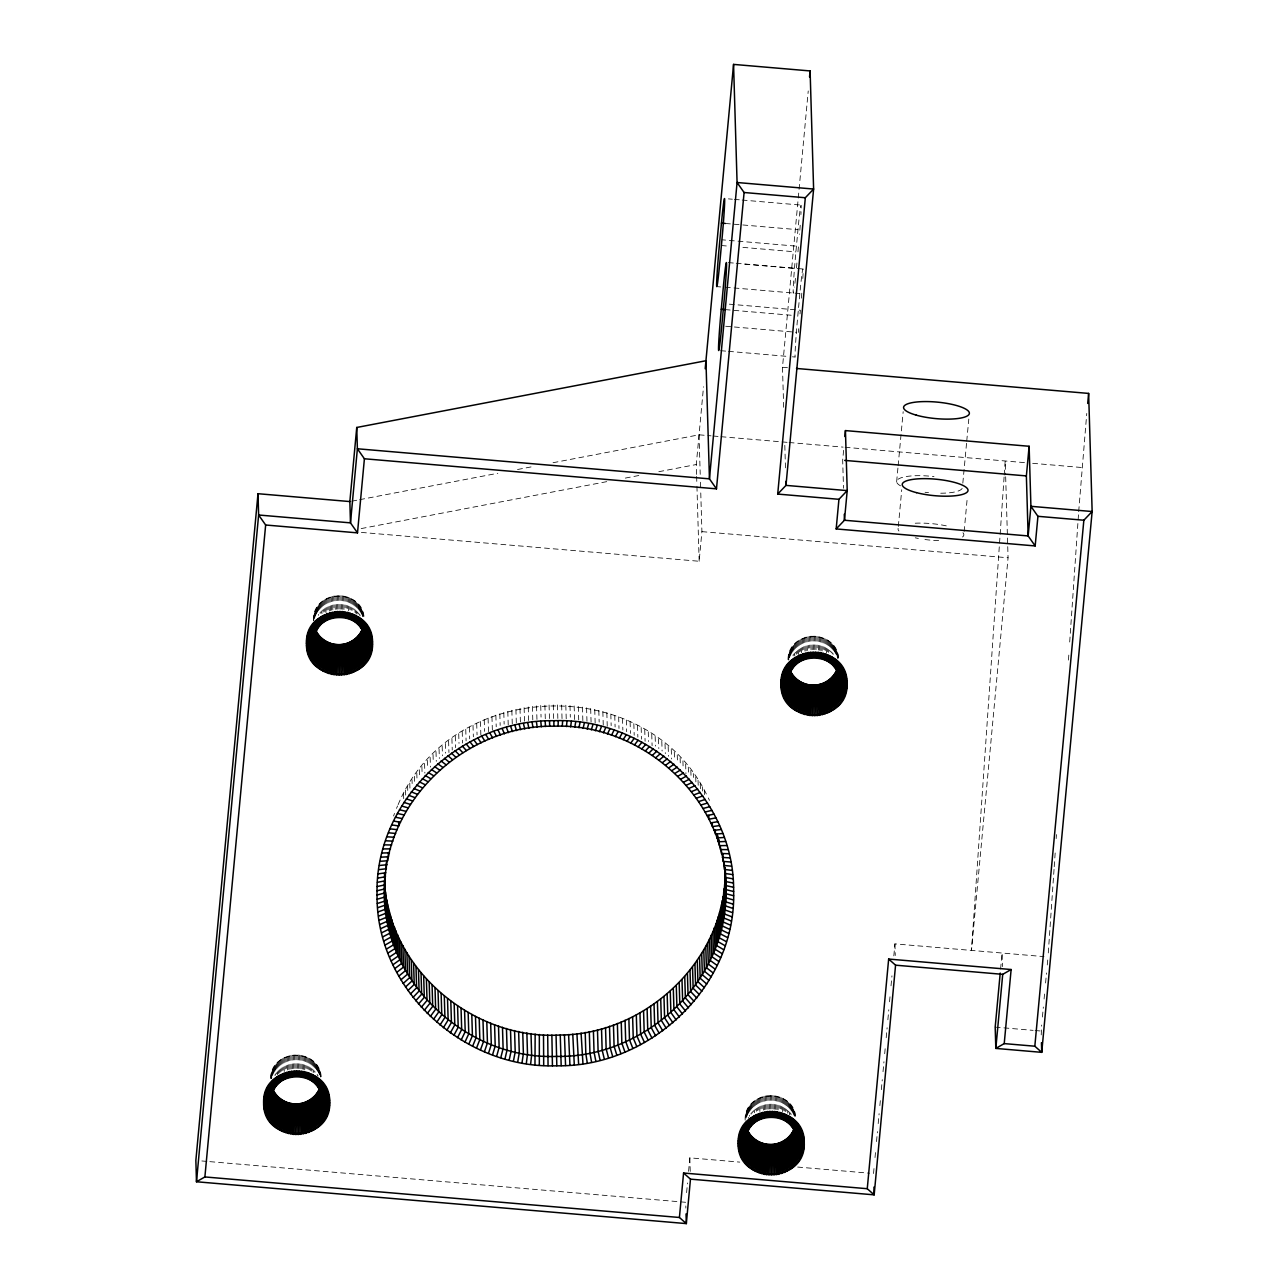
<?xml version="1.0" encoding="UTF-8"?>
<svg xmlns="http://www.w3.org/2000/svg" width="1288" height="1288" viewBox="0 0 1288 1288"><rect width="100%" height="100%" fill="white"/><g stroke="black" fill="none" stroke-linecap="round" stroke-linejoin="round"><path stroke-width="0.75" stroke-dasharray="5 3.75" d="M313.435 620.333C312.05 589.324 363.409 587.618 364.118 618.643M745.156 1120.19C743.772 1089.906 793.601 1087.104 795.743 1117.292M270.657 1078.442C270.722 1048.883 319.134 1047.273 321.211 1076.752M787.998 659.665C788.063 630.106 836.476 628.496 838.552 657.975M1004.093 477.011L971.474 950.415L1008.069 557.784L1007.715 545.935M1004.221 475.014L1005.187 460.959L1005.606 474.805M1048.287 952.943L1054.083 868.692M1054.228 866.695L1055.194 852.656M1056.16 838.601L1056.434 834.592M1068.46 660.084L1069.024 652.05M1069.7 642.02L1078.555 513.638M1078.684 511.642L1086.766 413.448M696.583 474.403L696.277 464.533L703.522 386.754M361.381 532.411L699.159 561.262L701.912 531.638L700.688 490.132M686.601 1192.64L687.502 1182.98M688.581 1171.372L689.837 1157.848L739.763 1162.114M783.668 407.314L782.492 367.273L808.236 90.965M793.698 291.974A33.053 0.982 -85.1 0 1 795.904 251.901L797.98 229.683A33.053 0.982 -85.1 0 1 800.911 214.581M796.918 262.993L796.403 268.548L741.453 263.863M797.948 251.885L798.463 246.33L721.924 239.793M802.81 278.482A33.053 0.982 -85.1 0 0 799.864 293.584L797.803 315.802A33.053 0.982 -85.1 0 0 795.243 357.05L789.351 356.551M798.286 332.449L798.641 328.746M800.025 313.934L800.363 310.231L727.752 304.032M843.592 450.349L842.674 460.219L843.511 488.233M896.641 481.744L897.945 467.721M898.139 465.725L903.178 411.661M898.332 526.438L901.745 489.714M873.538 1173.545L874.278 1165.56M875.019 1157.558L875.76 1149.572M876.516 1141.587L877.434 1131.605M878.191 1123.619L879.108 1113.637M879.865 1105.635L880.606 1097.65M881.346 1089.664L882.28 1079.682M883.021 1071.697L883.954 1061.715M884.695 1053.713L885.436 1045.727M886.192 1037.742L887.11 1027.76M887.867 1019.774L888.8 1009.792M889.541 1001.79L890.282 993.805M891.022 985.819L891.956 975.837M893.824 955.873L894.935 943.879L1044.021 956.614M962.828 483.129L966.564 443.088M966.741 441.092L968.801 419.067M964.132 531.525L967.369 496.749M1000.599 969.059L1002.08 953.04L1002.483 966.596M1041.219 1034.908L1041.67 1025.039M1042.411 1017.021L1043.344 1007.023M1044.085 999.005L1044.842 991.003M1045.582 982.986L1046.516 972.971M1047.257 964.97L1048.013 956.968M393.565 815.98L394.514 813.436M396.511 808.381L397.589 805.886M398.137 804.646C450.623 677.021 648.733 671.885 707.659 796.709M351.817 501.177L357.742 500.05M359.706 499.664L497.812 473.276M517.534 469.508L531.348 466.868M553.051 462.714L699.046 434.813L711.057 435.843M361.187 528.579L607.582 481.487M625.324 478.089L641.086 475.079M658.828 471.698L696.277 464.533M728.412 198.883L732.341 199.205M734.305 199.382L740.181 199.882M742.146 200.043L801.023 205.082M725.369 223.468L797.98 229.683M721.328 245.525L729.185 246.201M742.918 247.377L795.904 251.901M728.348 262.607L734.241 263.106M736.205 263.283L802.923 268.983M716.804 286.612L720.733 286.95M725.289 287.208L799.864 293.584M725.192 309.603L791.911 315.302M725.675 326.25L796.338 332.288M720.668 350.69L726.561 351.189M728.525 351.35L787.387 356.39M782.492 367.273L790.494 367.949M713.053 436.004L719.058 436.519M721.055 436.696L787.081 442.331M789.093 442.509L843.109 447.129M845.121 447.29L1024.813 462.65M1032.67 463.31L1081.727 467.512M701.912 531.638L1008.069 557.784M995.189 1027.116L1033.121 1030.368M1035.117 1030.529L1041.107 1031.044M797.658 1167.057L869.545 1173.207M201.862 1160.971L207.851 1161.486M209.847 1161.647L685.699 1202.3L685.876 1208.112M708.271 797.916L709.463 800.363M1005.67 476.769L1007.651 543.955M894.935 943.879L895.273 955.503M837.876 654.417L837.989 658.297M837.538 653.258L837.715 659.07M837.136 652.114L837.313 657.927M836.685 651.004L836.798 654.868M836.17 649.909L836.331 655.721M835.59 648.83L835.767 654.642M834.978 647.8L835.204 655.544M834.302 646.785L834.527 654.529M833.578 645.803L833.803 653.547M832.805 644.869L833.095 654.546M831.984 643.952L832.273 653.644M831.114 643.098L831.404 652.774M830.213 642.277L830.486 651.953M829.263 641.488L829.536 651.181M828.265 640.764L828.619 652.388M827.25 640.088L827.588 651.696M826.188 639.444L826.59 653M825.093 638.864L825.447 650.488M823.982 638.333L824.336 649.957M822.839 637.85L823.193 649.474M821.68 637.431L822.082 650.987M820.488 637.061L820.891 650.617M819.297 636.755L819.699 650.311M818.073 636.514L818.476 650.054M816.85 636.304L817.188 647.928M815.61 636.175L816.012 649.732M814.37 636.095L814.773 649.651M813.114 636.079L813.517 649.635M811.875 636.127L812.277 649.683M810.635 636.224L811.038 649.78M809.395 636.385L809.75 648.009M808.172 636.61L808.526 648.218M806.964 636.884L807.367 650.44M805.773 637.206L806.175 650.762M804.598 637.608L805 651.148M803.438 638.043L803.776 649.667M802.295 638.542L802.649 650.166M801.184 639.106L801.587 652.646M800.122 639.701L800.46 651.326M799.075 640.361L799.413 651.97M798.061 641.054L798.463 654.61M797.079 641.81L797.433 653.435M796.145 642.615L796.483 654.224M795.243 643.453L795.533 653.129M794.406 644.322L794.744 655.946M793.601 645.256L793.875 654.932M792.845 646.206L793.118 655.882M792.136 647.204L792.361 654.948M791.476 648.218L791.701 655.962M784.811 445.342L785.519 469.363M790.864 649.281L791.09 657.025M790.317 650.36L790.494 656.172M789.818 651.47L790.059 659.215M789.383 652.597L789.56 658.393M788.997 653.741L789.109 657.605M788.675 654.9L788.852 660.712M788.417 656.075L788.53 659.955M794.728 1112.574L794.841 1116.455M794.326 1111.431L794.438 1115.311M793.875 1110.32L794.036 1116.133M793.36 1109.226L793.521 1115.038M792.78 1108.147L793.022 1115.891M792.168 1107.1L792.394 1114.861M791.492 1106.102L791.718 1113.846M790.768 1105.12L791.057 1114.796M789.995 1104.17L790.285 1113.862M789.174 1103.269L789.512 1114.893M788.304 1102.415L788.594 1112.091M787.403 1101.594L787.741 1113.202M786.453 1100.805L786.743 1110.498M785.455 1100.081L785.809 1111.689M784.44 1099.389L784.778 1111.013M783.378 1098.761L783.732 1110.385M782.299 1098.181L782.702 1111.737M781.172 1097.65L781.526 1109.258M780.029 1097.167L780.383 1108.791M778.87 1096.748L779.208 1108.372M777.678 1096.378L778.081 1109.934M776.487 1096.072L776.889 1109.628M775.263 1095.814L775.666 1109.37M774.04 1095.621L774.442 1109.177M772.8 1095.492L773.203 1109.049M771.56 1095.412L771.963 1108.968M770.321 1095.396L770.723 1108.952M769.065 1095.444L769.467 1109M767.825 1095.541L768.228 1109.097M766.601 1095.702L767.004 1109.258M765.362 1095.911L765.764 1109.467M764.154 1096.201L764.557 1109.741M762.963 1096.523L763.365 1110.079M761.788 1096.909L762.126 1108.533M760.628 1097.36L760.966 1108.984M759.485 1097.859L759.888 1111.415M758.391 1098.406L758.729 1110.031M757.312 1099.018L757.65 1110.642M756.265 1099.678L756.603 1111.286M755.251 1100.371L755.541 1110.063M754.269 1101.127L754.623 1112.752M753.335 1101.916L753.625 1111.608M752.45 1102.77L752.723 1112.446M751.596 1103.639L751.886 1113.331M750.791 1104.557L751.081 1114.249M750.035 1105.523L750.26 1113.267M749.326 1106.505L749.6 1116.197M748.666 1107.535L748.892 1115.279M748.054 1108.598L748.344 1118.274M747.507 1109.676L747.732 1117.42M747.008 1110.771L747.185 1116.583M746.573 1111.898L746.75 1117.71M746.187 1113.057L746.316 1116.921M745.865 1114.217L745.994 1118.097M699.046 434.813L700.221 474.338M700.447 482.227L700.624 488.168M696.631 476.383L696.872 484.272M696.937 486.252L699.159 561.262M704.456 790.703L704.568 794.583M702.411 787.177L702.524 791.057M700.269 783.7L700.431 789.512M698.048 780.27L698.209 786.083M695.729 776.906L695.906 782.702M693.33 773.573L693.443 777.453M690.851 770.321L691.076 778.065M688.291 767.117L688.468 772.929M685.651 763.977L685.924 773.669M682.93 760.902L683.155 768.662M680.128 757.908L680.354 765.652M689.837 1157.848L690.239 1171.404M677.246 754.961L677.472 762.705M674.3 752.095L674.526 759.84M671.273 749.294L671.563 758.97M668.182 746.557L668.472 756.249M665.027 743.901L665.316 753.593M661.807 741.325L662.096 751.017M658.506 738.829L658.796 748.505M655.157 736.414L655.447 746.09M651.744 734.063L652.098 745.688M648.266 731.809L648.556 741.486M644.741 729.636L645.095 741.26M641.166 727.543L641.505 739.167M637.528 725.547L637.866 737.155M633.841 723.631L634.195 735.239M630.106 721.795L630.46 733.419M626.338 720.056L626.676 731.664M622.506 718.398L622.861 730.022M618.659 716.853L618.997 728.461M614.746 715.371L615.101 726.996M610.818 714.003L611.156 725.627M606.841 712.731L607.244 726.287M602.848 711.539L603.251 725.096M598.807 710.445L599.162 722.069M594.75 709.463L595.153 723.019M590.677 708.561L591.079 722.117M586.571 707.772L586.974 721.312M582.45 707.064L582.852 720.62M578.312 706.468L578.715 720.008M574.158 705.953L574.561 719.509M569.988 705.55L570.326 717.175M565.818 705.244L566.221 718.801M561.632 705.035L562.035 718.591M557.446 704.922L557.849 718.479M553.26 704.922L553.663 718.479M549.074 705.003L549.477 718.559M544.888 705.196L545.291 718.752M540.719 705.486L541.057 717.11M536.549 705.872L536.951 719.429M532.395 706.371L532.797 719.928M528.241 706.951L528.644 720.507M524.119 707.643L524.522 721.183M519.998 708.416L520.4 721.972M515.908 709.302L516.311 722.858M511.851 710.268L512.254 723.824M507.81 711.346L508.213 724.903M503.801 712.522L504.139 724.13M499.825 713.777L500.163 725.402M495.864 715.13L496.218 726.754M491.952 716.579L492.354 730.135M488.088 718.124L488.49 731.681M484.24 719.767L484.594 731.375M480.456 721.489L480.859 735.046M476.705 723.309L477.059 734.917M473.002 725.208L473.356 736.817M469.347 727.189L469.701 738.813M465.757 729.266L466.095 740.89M462.215 731.423L462.553 743.047M458.721 733.677L459.011 743.353M455.292 735.995L455.63 747.62M451.911 738.41L452.249 750.019M448.594 740.89L448.949 752.514M445.358 743.45L445.632 753.142M442.17 746.09L442.46 755.782M439.063 748.811L439.337 758.487M436.004 751.596L436.294 761.289M433.042 754.462L433.267 762.206M430.144 757.392L430.434 767.068M427.31 760.387L427.552 768.131M424.573 763.446L424.863 773.122M421.901 766.569L422.126 774.313M419.308 769.757L419.486 775.569M416.797 773.009L416.974 778.821M414.382 776.326L414.607 784.07M412.031 779.691L412.144 783.555M409.777 783.104L409.954 788.916M407.62 786.582L407.733 790.446M405.543 790.091L405.704 795.904M403.547 793.666L403.724 799.478M363.007 612.734L363.119 616.598M362.604 611.591L362.781 617.403M362.153 610.464L362.314 616.276M361.638 609.369L361.799 615.181M361.059 608.306L361.236 614.102M360.447 607.26L360.672 615.004M359.771 606.246L360.06 615.922M359.046 605.263L359.336 614.956M358.273 604.33L358.563 614.006M357.452 603.428L357.742 613.104M356.583 602.559L356.921 614.183M355.681 601.738L356.019 613.362M354.731 600.965L355.069 612.573M353.733 600.224L354.023 609.916M352.719 599.548L353.009 609.224M351.656 598.904L351.994 610.528M350.561 598.324L350.916 609.949M349.451 597.793L349.805 609.417M348.307 597.326L348.71 610.882M347.148 596.891L347.486 608.516M345.957 596.537L346.311 608.145M344.765 596.215L345.103 607.839M343.542 595.974L343.944 609.53M342.318 595.781L342.721 609.337M341.079 595.636L341.481 609.192M339.839 595.571L340.241 609.127M338.583 595.555L338.986 609.095M337.343 595.587L337.746 609.144M336.104 595.684L336.506 609.24M334.864 595.845L335.266 609.401M333.64 596.07L333.995 607.678M332.433 596.344L332.835 609.9M331.241 596.682L331.644 610.238M330.066 597.069L330.469 610.625M328.907 597.519L329.309 611.059M327.764 598.018L328.118 609.626M326.653 598.566L327.007 610.174M325.59 599.162L325.993 612.718M324.544 599.822L324.882 611.446M323.529 600.53L323.868 612.138M322.547 601.271L322.837 610.963M321.614 602.076L321.952 613.684M320.712 602.913L321.002 612.589M319.875 603.798L320.149 613.474M319.07 604.716L319.295 612.46M318.313 605.666L318.587 615.358M317.605 606.664L317.83 614.408M316.945 607.678L317.17 615.439M316.333 608.741L316.558 616.485M315.785 609.82L316.011 617.564M315.286 610.931L315.528 618.675M314.852 612.058L315.029 617.87M314.465 613.201L314.642 619.013M314.143 614.376L314.256 618.24M313.676 616.743L313.805 620.607M320.535 1073.194L320.648 1077.074M320.197 1072.035L320.31 1075.915M319.794 1070.908L319.907 1074.772M319.344 1069.781L319.505 1075.593M318.828 1068.686L319.054 1076.43M318.249 1067.623L318.49 1075.367M317.637 1066.577L317.927 1076.253M316.961 1065.562L317.251 1075.239M316.236 1064.58L316.462 1072.324M315.463 1063.647L315.689 1071.391M314.642 1062.745L314.932 1072.421M313.773 1061.876L314.063 1071.552M312.871 1061.054L313.209 1072.679M311.921 1060.282L312.211 1069.958M310.923 1059.541L311.277 1071.165M309.909 1058.865L310.247 1070.473M308.846 1058.221L309.201 1069.845M307.768 1057.641L308.106 1069.265M306.641 1057.11L306.995 1068.734M305.498 1056.643L305.852 1068.251M304.338 1056.208L304.741 1069.765M303.147 1055.854L303.549 1069.394M301.956 1055.532L302.358 1069.088M300.732 1055.291L301.134 1068.847M299.508 1055.097L299.911 1068.654M298.269 1054.953L298.671 1068.509M297.029 1054.888L297.431 1068.428M295.789 1054.856L296.176 1068.412M294.533 1054.904L294.936 1068.46M293.294 1055.001L293.696 1068.557M292.07 1055.162L292.473 1068.718M290.83 1055.387L291.233 1068.943M289.623 1055.661L290.025 1069.217M288.432 1055.999L288.834 1069.539M287.256 1056.385L287.659 1069.942M286.097 1056.82L286.435 1068.444M284.954 1057.319L285.308 1068.943M283.859 1057.883L284.262 1071.439M282.78 1058.478L283.118 1070.103M281.734 1059.139L282.072 1070.763M280.72 1059.847L281.058 1071.455M279.738 1060.588L280.092 1072.212M278.804 1061.393L279.158 1073.001M277.918 1062.23L278.256 1073.838M277.065 1063.115L277.403 1074.723M276.26 1064.033L276.55 1073.709M275.503 1064.983L275.777 1074.659M274.795 1065.981L275.069 1075.657M274.135 1066.995L274.36 1074.739M273.523 1068.058L273.764 1075.802M272.976 1069.137L273.153 1074.949M272.476 1070.248L272.654 1076.06M272.042 1071.375L272.154 1075.239M271.655 1072.518L271.832 1078.33M271.333 1073.677L271.51 1079.489M271.076 1074.868L271.188 1078.732M795.437 278.353A33.053 0.982 -85.1 0 1 794.438 287.095M800.218 225.223A33.053 0.982 -85.1 0 1 799.51 234.368M801.812 293.181A33.053 0.982 -85.1 0 1 801.41 298.269M962.152 488.41A33.053 8.275 5.3 0 1 940.369 493.224M928.519 492.66A33.053 8.275 5.3 0 1 925.09 492.274M900.537 485.834A33.053 8.275 5.3 0 1 902.518 477.349A33.053 8.275 5.3 0 1 934.009 476.608M962.957 532.733A33.053 8.275 5.3 0 1 961.363 537.708M938.646 540.622A33.053 8.275 5.3 0 1 923.271 539.286M918.36 538.448A33.053 8.275 5.3 0 1 915.253 537.804M898.96 531.026A33.053 8.275 5.3 0 1 898.139 528.37M915.237 523.218A33.053 8.275 5.3 0 1 948.145 526.293"/><path stroke-width="1.5" d="M377.062 894.999C374.196 800.605 460.766 719.01 553.888 720.716C646.898 717.142 734.949 797.111 733.629 891.505C736.495 985.9 649.925 1067.478 556.819 1065.788C463.809 1069.362 375.758 989.377 377.062 894.999L384.693 892.986C381.956 802.666 464.791 724.597 553.888 726.223C642.889 722.793 727.14 799.333 725.885 889.638C728.638 979.959 645.787 1058.044 556.69 1056.401C464.678 1060.153 379.284 978.317 384.468 885.242M725.257 868.337C727.897 957.113 647.864 1034.457 560.248 1035.021C473.26 1040.269 388.541 969.365 384.436 881.137M552.439 1065.772L551.876 1035.101M263.637 1102.963C261.834 1061.586 330.774 1060.861 329.728 1102.319C331.515 1143.696 262.575 1144.404 263.637 1102.963L271.269 1100.95C269.884 1069.201 322.789 1068.654 321.984 1100.451C323.368 1132.2 270.448 1132.764 271.269 1100.95M306.447 643.646C304.644 602.269 373.584 601.56 372.538 643.002C374.325 684.379 305.385 685.103 306.447 643.646L314.079 641.633C312.694 609.884 365.599 609.337 364.794 641.134C366.162 672.883 313.258 673.447 314.079 641.633M738.169 1143.503C736.366 1102.126 805.306 1101.401 804.259 1142.842C806.047 1184.219 737.106 1184.944 738.169 1143.503L745.8 1141.49C744.416 1109.741 797.32 1109.177 796.515 1140.991C797.9 1172.74 744.979 1173.288 745.8 1141.49M780.979 684.186C779.176 642.809 848.116 642.084 847.069 683.542C848.856 724.903 779.916 725.627 780.979 684.186L788.61 682.173C787.226 650.424 840.13 649.86 839.325 681.674C840.694 713.423 787.789 713.987 788.61 682.173M295.322 1134.599L294.952 1103.929C285.501 1103.671 276.389 1097.762 272.637 1089.02M338.132 675.282L337.762 644.612C328.73 644.354 319.971 638.961 315.963 630.814L316.59 652.114L309.732 657.299M548.06 1065.659L547.69 1034.989M769.854 1175.123L769.483 1144.469C760.451 1144.195 751.693 1138.817 747.684 1130.655L748.312 1151.955L741.453 1157.139M812.664 715.822L812.293 685.152C802.843 684.894 793.73 678.985 789.979 670.243M558.074 726.223L558.268 720.733M543.697 1065.45L543.504 1034.779M293.712 1134.503L293.712 1103.848M297.657 1076.172L298.027 1070.682M336.522 675.186L336.522 644.531M340.467 616.871L340.837 611.365M539.334 1065.128L539.334 1034.473M562.26 726.335L562.631 720.845M768.244 1175.026L768.244 1144.388M772.188 1116.712L772.559 1111.222M811.054 715.709L811.054 685.071M814.998 657.395L815.368 651.905M534.971 1064.693L535.164 1034.071M258.002 493.707L258.63 515.007L265.65 525.005L357.501 532.862L350.481 522.864L349.853 501.563L258.002 493.707L195.857 1160.456L196.484 1181.756L686.327 1223.6L690.481 1179.148L683.574 1173.03L679.42 1217.482L686.327 1223.6L686.037 1213.924M838.939 499.309L836.17 528.933L1035.166 545.935L1028.146 535.937L1030.915 506.313L1029.128 446.276L845.443 430.594L847.214 490.615L838.939 499.309L777.711 494.077L785.986 485.383L813.614 189.046L810.104 70.937L733.564 64.4L737.074 182.51L709.447 478.846L357.388 448.771L364.407 458.769L716.482 488.844L709.447 478.846L705.953 360.737L356.744 427.471L357.388 448.771L350.481 522.864L258.63 515.007L196.484 1181.756L204.889 1176.942L265.65 525.005M349.853 501.563L356.744 427.471M357.501 532.862L364.407 458.769M705.196 368.738L733.564 64.4M721.441 223.146L719.364 245.364A33.053 0.982 -85.1 0 0 716.643 285.55A33.053 0.982 -85.1 0 0 719.863 262.011L721.924 239.793A33.053 0.982 -85.1 0 0 724.661 199.608A33.053 0.982 -85.1 0 0 721.441 223.146L725.369 223.468M721.264 309.265L723.341 287.031A33.053 0.982 -85.1 0 1 726.545 263.509A33.053 0.982 -85.1 0 1 723.824 303.694L721.763 325.912A33.053 0.982 -85.1 0 1 718.543 349.451A33.053 0.982 -85.1 0 1 721.264 309.265L725.192 309.603M716.482 488.844L744.094 192.508L737.074 182.51L813.614 189.046L805.322 197.74L777.711 494.077M809.54 76.942L810.104 70.937M844.88 436.519L845.443 430.594M888.656 959.061L895.562 965.179L874.166 1194.845L867.259 1188.711L888.656 959.061L1011.128 969.526L1004.221 1043.602L995.817 1048.416L995.189 1027.116L1000.229 973.052M836.17 528.933L844.461 520.255L1028.146 535.937L1026.375 475.916L1029.128 446.276M1035.166 545.935L1037.935 516.311L1030.915 506.313L1092.144 511.529L1041.734 1052.344L995.817 1048.416L1002.724 974.34L1011.128 969.526M1087.7 403.434L1088.634 393.42L796.499 368.465M1041.445 1042.668L1041.734 1052.344L1034.828 1046.21L1083.852 520.223L1092.144 511.529L1088.634 393.42M566.446 726.545L567.01 721.055M334.912 675.009L335.91 665.703L335.283 644.403M292.102 1134.325L293.101 1125.02L292.473 1103.719M530.64 1064.178L531.638 1054.872L531.01 1033.572M809.444 715.532L810.442 706.243L809.814 684.942M766.634 1174.849L767.632 1165.543L767.004 1144.243M526.309 1063.534L527.5 1054.26L526.873 1032.96M341.706 616.936L342.463 611.462M298.897 1076.253L299.653 1070.779M570.616 726.851L571.373 721.377M816.238 657.476L816.995 652.002M773.428 1116.793L774.185 1111.319M333.302 674.751L334.687 665.51L334.059 644.209M290.492 1134.068L291.877 1124.827L291.249 1103.526M522.01 1062.809L523.379 1053.568L522.751 1032.268M807.834 715.291L809.218 706.049L808.59 684.749M765.024 1174.608L766.408 1165.35L765.78 1144.05M517.712 1061.972L519.273 1052.763L518.645 1031.463M574.786 727.253L575.72 721.795M331.724 674.429L333.463 665.252L332.835 643.952M288.914 1133.746L290.669 1124.569L290.025 1103.269M513.445 1061.038L515.2 1051.861L514.572 1030.561M806.256 714.953L807.995 705.792L807.367 684.491M763.446 1174.27L765.201 1165.109L764.557 1143.808M342.946 617.081L344.073 611.639M300.136 1076.398L301.263 1070.956M578.94 727.752L580.067 722.327M817.478 657.605L818.605 652.179M774.668 1116.921L775.795 1111.496M509.211 1059.992L511.143 1050.879L510.515 1029.579M330.163 674.027L332.272 664.946L331.644 643.646M287.353 1133.327L289.462 1124.263L288.834 1102.963M504.993 1058.865L507.102 1049.784L506.474 1028.484M804.694 714.55L806.803 705.486L806.175 684.186M761.884 1173.867L763.993 1164.803L763.365 1143.503M583.078 728.364L584.382 722.954M500.807 1057.625L503.109 1048.609L502.481 1027.309M328.617 673.544L331.08 664.576L330.453 643.276M285.807 1132.86L288.271 1123.893L287.643 1102.592M496.669 1056.289L499.132 1047.321L498.504 1026.021M803.149 714.083L805.612 705.116L804.984 683.815M760.339 1173.4L762.802 1164.433L762.174 1143.132M344.17 617.274L345.667 611.897M301.36 1076.591L302.857 1071.214M587.199 729.056L588.697 723.695M818.701 657.798L820.198 652.436M775.891 1117.115L777.389 1111.753M492.547 1054.856L495.204 1045.953L494.576 1024.652M591.305 729.861L592.979 724.532M327.088 672.996L329.921 664.157L329.293 642.857M284.278 1132.313L287.111 1123.474L286.483 1102.174M488.474 1053.326L491.308 1044.487L490.664 1023.187M801.619 713.52L804.453 704.697L803.825 683.397M758.809 1172.837L761.643 1164.014L761.015 1142.714M484.433 1051.684L487.444 1042.926L486.8 1021.625M345.393 617.516L347.261 612.219M302.583 1076.832L304.451 1071.535M595.378 730.763L597.246 725.466M819.925 658.055L821.792 652.758M777.115 1117.372L778.982 1112.075M325.606 672.368L328.778 663.674L328.15 642.374M282.797 1131.685L285.968 1122.991L285.34 1101.691M480.44 1049.962L483.612 1041.268L482.984 1019.967M800.138 712.908L803.31 704.214L802.682 682.914M757.328 1172.225L760.5 1163.531L759.872 1142.231M337.762 644.612C348.468 645.175 359.207 638.333 362.749 628.125M294.952 1103.929C305.659 1104.476 316.397 1097.65 319.939 1087.442L320.567 1108.743L327.877 1113.106M476.496 1048.142L479.844 1039.529L479.2 1018.228M599.435 731.745L601.496 726.496M324.157 671.676L327.667 663.143L327.023 641.843M281.348 1130.993L284.857 1122.46L284.213 1101.16M472.599 1046.242L476.109 1037.709L475.481 1016.409M798.689 712.216L802.199 703.683L801.555 682.382M755.879 1171.533L759.389 1163L758.745 1141.699M346.585 617.838L348.823 612.637M303.791 1077.154L306.013 1071.938M603.476 732.84L605.698 727.639M821.116 658.361L823.354 653.161M778.322 1117.678L780.544 1112.478M468.751 1044.23L472.422 1035.793L471.794 1014.493M769.483 1144.469C779.787 1144.984 790.124 1138.721 794.036 1129.093M322.741 670.919L326.572 662.563L325.945 641.263M279.931 1130.236L283.763 1121.88L283.135 1100.58M464.952 1042.137L468.784 1033.781L468.156 1012.481M797.272 711.459L801.104 703.103L800.476 681.803M754.462 1170.776L758.294 1162.42L757.666 1141.12M607.469 734.031L609.884 728.879M461.201 1039.947L465.209 1031.688L464.566 1010.388M347.776 618.192L350.368 613.104M321.356 670.098L325.51 661.935L324.882 640.635M304.966 1077.509L307.558 1072.421M278.546 1129.415L282.7 1121.252L282.072 1099.952M611.446 735.303L614.038 730.216M457.514 1037.677L461.684 1029.515L461.04 1008.214M795.887 710.622L800.041 702.459L799.413 681.175M822.308 658.731L824.9 653.644M812.293 685.152C822.179 685.635 832.129 679.903 836.347 670.887L836.975 692.187L844.01 697.243M779.498 1118.048L782.09 1112.961M753.078 1169.939L757.231 1161.776L756.603 1140.476M453.891 1035.311L458.206 1027.261L457.578 1005.96M615.39 736.672L618.143 731.648M320.02 669.197L324.496 661.243L323.852 639.943M277.21 1128.513L281.686 1120.56L281.058 1099.26M450.317 1032.879L454.793 1024.91L454.165 1003.626M794.551 709.736L799.027 701.783L798.383 680.483M751.741 1169.053L756.217 1161.1L755.589 1139.8M446.823 1030.336L451.444 1022.495L450.8 1001.195M348.935 618.626L351.882 613.652M306.142 1077.927L309.072 1072.968M619.287 738.137L622.217 733.178M823.467 659.15L826.413 654.191M780.673 1118.467L783.603 1113.508M318.732 668.247L323.497 660.519L322.869 639.218M275.922 1127.564L280.687 1119.835L280.06 1098.535M443.378 1027.727L448.144 1019.999L447.516 998.699M793.263 708.786L798.029 701.058L797.401 679.758M750.453 1168.103L755.219 1160.359L754.591 1139.075M623.151 739.698L626.258 734.804M440.013 1025.039L444.924 1017.423L444.296 996.123M317.492 667.232L322.547 659.746L321.92 638.446M274.682 1126.549L279.754 1119.047L279.11 1097.762M436.713 1022.27L441.768 1014.767L441.124 993.467M792.023 707.772L797.079 700.269L796.451 678.969M749.214 1167.089L754.285 1159.586L753.641 1138.286M350.078 619.093L353.363 614.279M307.269 1078.41L310.569 1073.596M626.966 741.357L630.251 736.527M824.61 659.633L827.894 654.819M781.8 1118.95L785.1 1114.136M433.476 1019.42L438.677 1012.046L438.033 990.746M630.75 743.096L634.195 738.346M316.317 666.17L321.646 658.925L321.018 637.624M273.507 1125.487L278.836 1118.226L278.208 1096.941M430.321 1016.49L435.65 1009.245L435.022 987.944M790.848 706.693L796.177 699.448L795.549 678.148M748.038 1166.01L753.367 1158.765L752.739 1137.465M427.246 1013.479L432.704 1006.363L432.076 985.062M351.205 619.625L354.828 614.972M308.396 1078.942L312.018 1074.289M634.469 744.915L638.107 740.262M825.737 660.164L829.359 655.511M782.927 1119.481L786.549 1114.812M315.19 665.043L320.776 658.055L320.149 636.755M272.38 1124.36L277.967 1117.372L277.339 1096.072M424.235 1010.42L429.822 1003.433L429.194 982.132M789.721 705.583L795.308 698.595L794.68 677.295M746.911 1164.883L752.498 1157.896L751.87 1136.612M638.156 746.847L641.955 742.274M421.305 1007.264L427.036 1000.422L426.392 979.121M314.111 663.867L319.955 657.154L319.327 635.853M271.301 1123.184L277.145 1116.471L276.518 1095.17M418.471 1004.06L424.299 997.347L423.671 976.046M788.642 704.391L794.487 697.677L793.859 676.393M745.833 1163.708L751.677 1156.994L751.049 1135.694M352.284 620.204L356.245 615.728M309.474 1079.521L313.435 1075.045M641.794 748.843L645.755 744.367M826.815 660.744L830.776 656.268M784.006 1120.061L787.966 1115.585M415.702 1000.776L421.659 994.207L421.031 972.907M645.385 750.936L649.49 746.541M313.113 662.628L319.183 656.204L318.555 634.904M270.303 1121.945L276.373 1115.521L275.745 1094.22M413.029 997.427L419.099 991.003L418.471 969.703M787.644 703.168L793.714 696.744L793.086 675.443M744.834 1162.484L750.904 1156.061L750.276 1134.76M410.437 994.03L416.62 987.751L415.992 966.451M353.347 620.848L357.613 616.549M310.537 1080.165L314.819 1075.866M648.911 753.11L653.177 748.827M827.878 661.372L832.145 657.089M785.068 1120.689L789.351 1116.406M312.163 661.356L318.458 655.238L317.83 633.938M269.353 1120.673L275.648 1114.539L275.02 1093.238M407.926 990.553L414.221 984.435L413.593 963.134M786.694 701.896L792.989 695.761L792.361 674.461M743.884 1161.213L750.18 1155.078L749.552 1133.778M652.372 755.364L656.816 751.178M405.511 987.027L411.918 981.054L411.274 959.753M311.277 660.036L317.782 654.224L317.154 632.923M403.176 983.452L409.681 977.624L409.053 956.324M268.484 1119.352L274.972 1113.54L274.344 1092.24M785.809 700.575L792.313 694.747L791.685 673.447M743.015 1159.892L749.503 1154.064L748.875 1132.764M354.377 621.524L358.95 617.451M655.785 757.714L660.374 753.625M311.567 1080.841L316.14 1076.768M828.909 662.064L833.481 657.975M786.099 1121.381L790.671 1117.292M400.954 979.814L407.555 974.147L406.911 952.846M659.15 760.129L663.884 756.153M310.472 658.683L317.17 653.177L316.526 631.877M398.813 976.127L405.495 970.621L404.867 949.32M267.663 1118L274.36 1112.494L273.716 1091.194M785.004 699.223L791.701 693.717L791.057 672.417M742.194 1158.54L748.892 1153.034L748.248 1131.733M355.359 622.265L360.238 618.401M396.768 972.392L403.547 967.047L402.903 945.746M662.435 762.625L667.313 758.777M829.891 662.789L834.769 658.941M312.549 1081.582L317.428 1077.718M787.081 1122.106L791.959 1118.242M394.804 968.592L401.679 963.408L401.035 942.124M784.263 697.822L791.122 692.638L790.494 671.338M266.922 1116.599L273.781 1111.415L273.153 1090.115M665.654 765.201L670.694 761.466M392.953 964.76L399.892 959.753L399.264 938.453M356.309 623.038L361.477 619.415M668.826 767.857L673.994 764.235M830.841 663.578L836.009 659.955M313.499 1082.355L318.667 1078.732M788.031 1122.895L793.199 1119.256M309.056 655.866L316.075 651.004L315.447 629.703M391.198 960.896L398.217 956.034L397.589 934.734M783.587 696.389L790.607 691.543L790.043 672.175M266.262 1115.183L273.265 1110.32L272.557 1088.795M740.793 1155.706L747.797 1150.86L747.233 1131.492M389.54 956.984L396.624 952.299L395.996 930.999M671.917 770.594L677.214 767.085M308.46 654.401L315.624 649.893L315.045 630.524M782.991 694.94L790.156 690.432L789.641 672.996M387.978 953.023L395.142 948.515L394.514 927.215M265.666 1113.717L272.815 1109.21L272.348 1093.721L264.974 1093.673M740.197 1154.257L747.346 1149.733L746.831 1132.313M357.211 623.859L362.669 620.478M831.742 664.399L837.2 661.018M674.928 773.396L680.386 770.015M314.401 1083.176L319.859 1079.795M788.932 1123.716L794.39 1120.335M386.529 949.031L393.742 944.7L393.114 923.399M677.874 776.261L683.461 773.009M307.945 652.919L315.222 648.75L314.819 635.193M782.476 693.459L789.753 689.289L789.19 672.336M385.176 945.006L392.454 940.836L391.81 919.535M265.135 1112.236L272.412 1108.066L271.961 1092.578M739.666 1152.76L746.943 1148.606L746.428 1131.17M358.08 624.728L363.796 621.605M832.611 665.252L838.327 662.145M680.756 779.208L686.472 776.084M383.921 940.948L391.246 936.956L390.618 915.655M315.27 1084.045L320.986 1080.922M789.802 1124.569L795.517 1121.462M307.494 651.406L314.884 647.59L314.481 634.034M782.025 691.946L789.415 688.13L788.948 672.642M382.761 936.875L390.151 933.059L389.507 911.759M264.684 1110.723L272.074 1106.907L271.591 1092.288M739.215 1151.263L746.605 1147.447L746.267 1135.823M683.558 782.202L689.386 779.224M381.715 932.754L389.153 929.115L388.509 907.815M358.901 625.63L364.858 622.78M833.433 666.17L839.39 663.32M686.279 785.278L692.236 782.444M316.091 1084.947L322.048 1082.097M790.623 1125.47L796.58 1122.637M307.14 649.876L314.594 646.415M781.671 690.416L789.125 686.955L788.932 673.511M380.781 928.632L388.252 925.17L387.608 903.87M264.33 1109.193L271.784 1105.732L271.382 1092.176M738.861 1149.733L746.316 1146.272L745.977 1134.648M688.919 788.417L695.005 785.728M379.944 924.478L387.447 921.194L386.819 899.893M359.674 626.564L365.873 624.02M834.205 667.104L840.404 664.544M691.479 791.621L697.677 789.061M316.864 1085.881L323.063 1083.337M791.396 1126.42L797.594 1123.861M306.834 648.331L314.369 645.24L313.998 633.422M781.365 688.871L788.9 685.763L788.675 678.019M379.219 920.292L386.754 917.201L386.11 895.901M264.04 1107.648L271.575 1104.557M738.571 1148.188L746.106 1145.08M378.592 916.106L386.142 913.192L385.514 891.892M693.958 794.873L700.269 792.474M306.625 646.785L314.208 644.048L313.837 633.889M781.156 687.325L788.739 684.572M378.076 911.904L385.659 909.167L385.015 887.867M263.815 1106.102L271.398 1103.349L271.124 1093.673M738.346 1146.626L745.929 1143.889L745.639 1134.47M360.399 627.546L366.806 625.292M834.93 668.086L841.338 665.832M696.357 798.206L702.765 795.936M317.589 1086.863L323.996 1084.609M792.12 1127.403L798.528 1125.132M377.658 907.686L385.257 905.126L384.484 881.185M698.676 801.571L705.196 799.462M306.496 645.224L314.111 642.841M781.027 685.747L788.642 683.381L788.465 677.569M377.352 903.468L384.967 901.085M263.686 1104.541L271.301 1102.158M738.217 1145.064L745.833 1142.697M361.075 628.56L367.692 626.612M835.606 669.1L842.223 667.136M700.897 805L707.514 803.052M318.265 1087.877L324.882 1085.929M792.796 1128.401L799.413 1126.453M377.159 899.233L384.774 897.044L384.693 892.986M703.039 808.478L709.752 806.691M361.703 629.607L368.497 627.964M836.234 670.13L843.028 668.504M377.078 890.765L384.709 888.945M705.083 812.004L711.894 810.377M318.893 1088.907L325.687 1087.281M793.424 1129.447L800.218 1127.821M306.464 642.084L314.095 640.426M780.995 682.608L788.626 680.966M377.207 886.53L384.838 884.888L384.484 873.264M263.67 1101.401L271.285 1099.743M738.201 1141.925L745.816 1140.283M707.048 815.594L713.938 814.113M377.448 882.312L385.048 880.847L384.822 873.087M362.266 630.669L369.237 629.365M836.798 671.209L843.769 669.889M715.886 817.896L708.915 819.216L708.803 815.336M319.456 1089.986L326.428 1088.682M793.988 1130.526L800.959 1129.206M306.576 640.506L314.175 639.234M781.108 681.046L788.707 679.758M377.787 878.078L385.386 876.806L385.257 872.926M263.766 1099.823L271.366 1098.551M738.298 1140.363L745.897 1139.075M710.686 822.871L717.738 821.728M378.221 873.876L385.804 872.765M362.781 631.764L369.914 630.782M837.313 672.304L844.445 671.322M719.493 825.608L712.361 826.59L712.248 822.71M327.104 1090.099L319.971 1091.081L319.859 1087.217M794.503 1131.621L801.635 1130.639M306.769 638.961L314.32 638.027M781.301 679.484L788.852 678.567M378.785 869.674L386.336 868.74L386.159 862.944M263.959 1098.262L271.51 1097.344M738.491 1138.801L746.042 1137.884M713.955 830.325L721.151 829.52M379.445 865.472L386.964 864.747M363.232 632.891L370.509 632.247M845.041 672.787L837.764 673.415L837.651 669.551M722.713 833.481L715.452 834.109L715.323 830.245M320.422 1092.208L327.699 1091.564M794.954 1132.732L802.231 1132.104M307.027 637.399L314.514 636.852M781.558 677.939L789.045 677.375M380.202 861.302L387.704 860.754L387.591 856.874M264.217 1096.716L271.704 1096.152M738.749 1137.256L746.235 1136.692M724.178 837.474L716.836 837.941L716.724 834.06M381.071 857.164L388.525 856.778L388.413 852.898M363.635 634.034L371.024 633.728M838.166 674.558L845.556 674.268M725.53 841.483L718.141 841.789L717.963 835.976M328.215 1093.045L320.825 1093.335L320.712 1089.471M795.356 1133.875L802.746 1133.585M307.365 635.87L314.787 635.66M781.897 676.409L789.319 676.2M382.053 853.026L389.475 852.817M264.555 1095.186L271.977 1094.977M739.087 1135.726L746.509 1135.517L746.396 1131.637M726.786 845.54L719.332 845.669L719.171 839.856M383.132 848.921L390.506 848.889M363.973 635.177L371.475 635.242M838.504 675.717L846.007 675.781M727.929 849.629L720.443 849.565L720.314 845.701M321.163 1094.494L328.665 1094.559M795.694 1135.034L803.197 1135.082M307.784 634.356L315.109 634.501M782.315 674.88L789.641 675.041M384.323 844.848L391.633 844.992M739.505 1134.197L746.831 1134.358M728.976 853.735L721.441 853.509L721.328 849.629M385.611 840.79L392.872 841.112M364.263 636.353L371.846 636.771M838.794 676.892L846.377 677.295M722.343 857.454L729.926 857.872M321.453 1095.669L329.036 1096.088M795.984 1136.209L803.567 1136.612M308.283 632.859L315.479 633.358M782.814 673.399L790.011 673.898M386.996 836.781L394.192 837.28M265.473 1092.176L272.67 1092.675M740.004 1132.699L747.201 1133.199M730.763 862.026L723.131 861.43L722.906 853.686M744.094 192.508L805.322 197.74M844.67 460.396L1026.375 475.916M1037.935 516.311L1083.852 520.223M895.562 965.179L1002.724 974.34M1004.221 1043.602L1034.828 1046.21M683.574 1173.03L867.259 1188.711M690.481 1179.148L874.166 1194.845L873.94 1187.101M204.889 1176.942L679.42 1217.482M388.493 832.789L395.625 833.465M839.019 678.084L846.667 678.84M364.488 637.544L372.135 638.317M731.487 866.196L723.84 865.423L723.727 861.559M796.209 1137.385L803.857 1138.157M321.678 1096.861L329.326 1097.634M783.394 671.917L790.446 672.755M308.862 631.394L315.914 632.231M390.071 828.844L397.139 829.681M740.584 1131.234L747.652 1132.072M266.053 1090.695L273.12 1091.548M732.115 870.398L724.436 869.448L724.21 861.688M391.777 824.932L398.765 825.946L398.652 822.066M839.18 679.275L846.876 680.402M364.649 638.735L372.345 639.862M732.631 874.6L724.935 873.457L724.822 869.593M796.37 1138.592L804.066 1139.719M321.839 1098.052L329.535 1099.179M784.038 670.485L790.945 671.66M309.506 629.945L316.413 631.12L316.301 627.256M393.565 821.068L400.471 822.243M725.321 877.498L733.033 878.819M741.228 1129.801L748.135 1130.977M266.697 1089.262L273.603 1090.437M839.277 680.466L847.005 681.964M364.746 639.943L372.474 641.424M725.611 881.539L733.339 883.037M796.467 1139.783L804.195 1141.281M321.936 1099.244L329.664 1100.741M395.448 817.236L402.275 818.588M725.804 885.581L733.548 887.271M784.746 669.068L791.492 670.581M310.215 628.544L316.961 630.041M397.429 813.469L404.174 814.966M741.936 1128.385L748.698 1129.882M267.405 1087.845L274.151 1089.358M839.325 681.674L847.069 683.542M364.794 641.134L372.538 643.002M733.629 891.505L725.885 889.638L725.208 867.983M796.515 1140.991L804.259 1142.842M321.984 1100.451L329.728 1102.319M399.505 809.733L406.171 811.392M733.613 895.74L725.869 893.695L725.031 867.822M785.535 667.699L792.104 669.519M311.004 627.159L317.572 628.979M401.679 806.047L408.248 807.882M742.725 1127.016L749.294 1128.835M268.194 1086.476L274.763 1088.296M839.293 682.881L847.037 685.103M372.506 644.564L364.762 642.342L364.552 633.39M733.484 899.974L725.756 897.736L725.128 876.436M804.227 1144.42L796.499 1142.198L796.242 1132.039M329.696 1103.88L321.968 1101.659L321.775 1093.448M403.949 802.424L410.421 804.404M733.258 904.192L725.53 901.793L724.903 880.493M786.388 666.363L792.764 668.504M311.857 625.823L318.233 627.964M406.3 798.85L412.675 800.991M743.579 1125.68L749.954 1127.805M269.047 1085.14L275.423 1087.281M846.924 686.665L839.213 684.073L838.842 672.272M364.681 643.549L372.393 646.141M732.92 908.41L725.208 905.834L724.581 884.534M796.403 1143.39L804.115 1145.982M321.871 1102.866L329.583 1105.458M732.47 912.629L724.774 909.859L724.146 888.559M408.747 795.34L415.01 797.626M846.747 688.227L839.084 685.28L838.681 673.012M372.216 647.703L364.552 644.741L364.375 633.664M731.922 916.831L724.242 913.884L723.615 892.584M803.937 1147.544L796.274 1144.597L795.871 1132.329M329.406 1107.004L321.742 1104.058L321.453 1094.381M787.322 665.075L793.472 667.506M312.791 624.535L318.941 626.966M411.274 791.879L417.441 794.31M744.512 1124.392L750.663 1126.823M269.981 1083.852L276.131 1086.283M731.262 921.017L723.615 917.893L722.987 896.593M413.899 788.481L419.936 791.057M846.474 689.772L838.874 686.472L838.472 672.916M371.942 649.249L364.343 645.932L364.005 634.308M730.489 925.187L722.89 921.87L722.246 900.586M803.68 1149.089L796.065 1145.789L795.662 1132.233M329.148 1108.565L321.533 1105.249L321.066 1089.761M788.304 663.819L794.229 666.54M313.773 623.295L319.698 626.016M416.604 785.149L422.528 787.87M729.62 929.34L722.053 925.847L721.425 904.546M745.494 1123.136L751.419 1125.857M270.963 1082.612L276.888 1085.333M846.135 691.318L838.617 687.647L838.15 672.159M371.604 650.778L364.085 647.107L363.57 629.687M728.638 933.478L721.119 929.807L720.491 908.507M803.326 1150.635L795.807 1146.964L795.292 1129.528M328.794 1110.095L321.276 1106.424L321.05 1090.63M419.405 781.88L425.201 784.746M727.559 937.584L720.089 933.736L719.445 912.435M789.351 662.628L795.034 665.622M314.819 622.088L320.503 625.099M422.271 778.677L427.954 781.687M746.541 1121.945L752.224 1124.939M272.01 1081.405L277.693 1084.399M845.717 692.831L838.295 688.806L837.715 669.438M371.186 652.292L363.763 648.266L363.248 630.846M726.384 941.657L718.946 937.632L718.318 916.332M802.907 1152.148L795.485 1148.123L794.97 1130.703M328.376 1111.608L320.954 1107.583L320.438 1090.163M425.217 775.553L430.772 778.693M725.096 945.714L717.722 941.512L717.078 920.212M845.218 694.329L837.908 689.949L837.329 670.597M370.686 653.789L363.377 649.426L362.797 630.057M723.695 949.723L716.386 945.36L715.758 924.06M802.408 1153.646L795.099 1149.266L794.519 1129.914M790.462 661.485L795.887 664.753M315.93 620.945L321.356 624.213M428.244 772.494L433.67 775.762M747.652 1120.785L753.078 1124.054M273.12 1080.262L278.546 1083.53M722.214 953.716L714.969 949.159L714.325 927.859M431.351 769.5L436.648 772.897M844.654 695.794L837.474 691.093L836.846 669.792M370.123 655.27L362.942 650.553L362.314 629.252M720.62 957.66L713.439 952.943L712.811 931.643M801.844 1155.111L794.664 1150.393L794.084 1131.041M327.313 1114.571L320.132 1109.87L319.505 1088.569M791.621 660.39L796.773 663.9M317.089 619.85L322.242 623.376M434.539 766.585L439.691 770.111M748.811 1119.691L753.963 1123.216M274.28 1079.167L279.432 1082.693M718.929 961.573L711.813 956.678L711.185 935.378M369.479 656.703L362.443 651.664L361.815 630.363M717.142 965.437L710.107 960.381L709.479 939.081M801.2 1156.56L794.165 1151.504L793.537 1130.204M326.669 1116.02L319.633 1110.964L319.005 1089.664M437.791 763.752L442.798 767.39M715.259 969.252L708.303 964.052L707.676 942.752M792.845 659.343L797.707 663.111M318.313 618.82L323.175 622.571M441.124 760.999L445.986 764.75M750.035 1118.66L754.897 1122.428M275.503 1078.12L280.365 1081.888M843.286 698.643L836.427 693.266L835.799 671.966M368.754 658.12L361.896 652.742L361.268 631.442M713.262 973.036L706.404 967.658L705.776 946.358M800.476 1157.96L793.617 1152.583L792.989 1131.283M325.945 1117.42L319.086 1112.059L318.458 1090.759M711.185 976.771L704.423 971.233L703.779 949.932M444.505 758.31L449.238 762.19M842.497 700.028L835.815 694.329L835.188 673.028M367.966 659.488L361.284 653.789L360.656 632.489M709.012 980.442L702.33 974.758L701.702 953.458M799.687 1159.329L793.006 1153.646L792.378 1132.345M325.156 1118.805L318.474 1113.106L317.846 1091.805M794.116 658.361L798.689 662.354M319.585 617.838L324.157 621.83M447.966 755.718L452.539 759.711M751.307 1117.678L755.879 1121.671M276.775 1077.154L281.348 1081.147M706.758 984.08L700.173 978.22L699.545 956.92M841.644 701.348L835.155 695.343L834.527 674.059M367.112 660.825L360.624 654.819L359.996 633.519M704.391 987.655L697.919 981.649L697.291 960.349M798.834 1160.665L792.361 1154.66L791.718 1133.36M324.302 1120.141L317.83 1114.136L317.186 1092.836M451.492 753.206L455.92 757.296M701.96 991.164L695.568 985.014L694.94 963.714M795.437 657.444L799.703 661.662M320.905 616.92L325.172 621.122M455.083 750.775L459.349 754.977M752.627 1116.76L756.893 1120.979M278.095 1076.237L282.362 1080.439M840.726 702.652L834.447 696.341L833.819 675.041M699.416 994.626L693.153 988.315L692.525 967.014M366.195 662.113L359.916 655.801L359.288 634.501M797.916 1161.969L791.653 1155.658L791.009 1134.358M323.385 1121.429L317.122 1115.118L316.478 1093.818M458.737 748.425L462.843 752.723M696.792 998.023L690.642 991.567L690.014 970.267M839.728 703.892L833.69 697.307L833.062 676.007M694.087 1001.356L688.05 994.755L687.422 973.454M365.196 663.368L359.159 656.767L358.531 635.467M796.918 1163.209L790.88 1156.608L790.252 1135.308M322.386 1122.669L316.349 1116.084L315.721 1094.784M796.805 656.606L800.75 661.002M462.44 746.171L466.385 750.566M322.274 616.067L326.218 620.462M753.995 1115.907L757.94 1120.319M279.464 1075.383L283.408 1079.779M691.302 1004.624L685.377 997.878L684.749 976.578M838.681 705.1L832.885 698.225L832.257 676.924M688.436 1007.812L682.64 1000.937L681.996 979.637M795.871 1164.416L790.075 1157.542L789.447 1136.241M364.15 664.56L358.354 657.685L357.726 636.385M321.34 1123.877L315.544 1117.002L314.916 1095.702M466.208 743.997L469.991 748.489M685.474 1010.951L679.806 1003.932L679.179 982.647M798.206 655.817L801.828 660.39M470.023 741.92L473.646 746.509M755.396 1115.118L759.018 1119.707M323.674 615.278L327.297 619.866M280.865 1074.595L284.487 1079.183M837.57 706.243L832.048 699.094L831.404 677.794M682.447 1014.01L676.908 1006.862L676.281 985.562M794.76 1165.56L789.238 1158.411L788.594 1137.111M363.039 665.703L357.517 658.571L356.873 637.27M320.229 1125.02L314.707 1117.887L314.063 1096.587M679.34 1017.005L673.946 1009.728L673.302 988.427M473.887 739.924L477.333 744.593M836.411 707.337L831.146 699.947L830.519 678.647M793.601 1166.654L788.337 1159.248L787.709 1137.948M676.168 1019.919L670.887 1012.513L670.259 991.213M361.88 666.798L356.615 659.408L355.987 638.107M319.07 1126.115L313.805 1118.725L313.177 1097.424M799.639 655.093L802.939 659.842M756.845 1114.41L760.129 1119.159M477.8 738.024L481.084 742.79M325.107 614.553L328.408 619.303M282.314 1073.87L285.598 1078.62M672.899 1022.753L667.78 1015.234L667.152 993.934M835.188 708.368L830.213 700.736L829.585 679.436M792.378 1167.685L787.403 1160.053L786.775 1138.753M669.583 1025.506L664.592 1017.874L663.964 996.574M360.656 667.844L355.681 660.197L355.053 638.896M317.846 1127.161L312.871 1119.514L312.243 1098.213M481.76 736.237L484.884 741.067M666.186 1028.194L661.356 1020.434L660.728 999.134M801.12 654.433L804.066 659.343M758.31 1113.75L761.256 1118.66M485.769 734.514L488.716 739.425M326.589 613.909L329.535 618.804M283.779 1073.226L286.725 1078.12M833.916 709.35L829.231 701.493L828.603 680.193M791.106 1168.667L786.421 1160.794L785.793 1139.51M662.724 1030.786L658.039 1022.914L657.411 1001.613M359.384 668.81L354.699 660.953L354.071 639.653M316.574 1128.127L311.889 1120.27L311.261 1098.97M659.198 1033.298L654.674 1025.329L654.03 1004.028M489.826 732.904L492.596 737.879M832.595 710.268L828.216 702.185L827.588 680.885M789.802 1169.585L785.422 1161.502L784.778 1140.202M655.608 1035.729L651.229 1027.647L650.601 1006.347M358.064 669.728L353.685 661.662L353.057 640.361M315.27 1129.045L310.891 1120.963L310.247 1099.678M651.97 1038.08L647.751 1029.901L647.107 1008.601M802.633 653.853L805.225 658.909M759.823 1113.17L762.416 1118.209M493.916 731.391L496.508 736.43M328.102 613.33L330.694 618.369M285.292 1072.646L287.884 1077.686M831.243 711.121L827.17 702.846L826.542 681.545M788.433 1170.438L784.376 1162.162L783.732 1140.862M648.266 1040.334L644.193 1032.058L643.565 1010.758M356.712 670.581L352.638 662.306L352.01 641.005M313.902 1129.898L309.844 1121.623L309.201 1100.322M498.037 729.974L500.452 735.078M644.499 1042.507L640.603 1034.135L639.959 1012.835M829.842 711.91L826.107 703.457L825.463 682.157M787.032 1171.227L783.297 1162.758L782.653 1141.458M640.683 1044.584L636.948 1036.132L636.32 1014.831M355.311 671.37L351.576 662.918L350.932 641.617M312.501 1130.687L308.766 1122.234L308.122 1100.934M804.163 653.354L806.401 658.506M761.353 1112.671L763.591 1117.823M502.191 728.654L504.429 733.822M329.631 612.814L331.869 617.982M286.822 1072.131L289.059 1077.299M636.819 1046.564L633.245 1038.031L632.617 1016.731M828.393 712.634L824.996 704.005L824.368 682.704M785.583 1171.951L782.186 1163.322L781.558 1142.021M506.393 727.43L508.438 732.647M632.891 1048.464L629.494 1039.835L628.866 1018.534M353.862 672.095L350.465 663.465L349.821 642.165M311.052 1131.411L307.655 1122.782L307.027 1101.482M628.93 1050.267L625.71 1041.573L625.066 1020.273M805.725 652.919L807.592 658.184M762.915 1112.236L764.782 1117.501M510.611 726.319L512.479 731.568M331.193 612.38L333.061 617.644M288.383 1071.697L290.251 1076.961M826.912 713.278L823.853 704.504L823.225 683.204M784.102 1172.595L781.043 1163.821L780.415 1142.52M624.922 1051.974L621.863 1043.2L621.235 1021.899M352.381 672.739L349.322 663.964L348.694 642.664M309.571 1132.055L306.512 1123.281L305.884 1101.981M620.88 1053.584L617.999 1044.745L617.371 1023.445M514.862 725.289L516.552 730.602M825.399 713.858L822.694 704.939L822.066 683.654M782.605 1173.175L779.9 1164.255L779.256 1142.955M616.791 1055.114L614.086 1046.194L613.442 1024.894M350.867 673.318L348.163 664.415L347.535 643.115M308.074 1132.635L305.369 1123.732L304.725 1102.431M807.302 652.565L808.816 657.91M764.492 1111.882L766.006 1117.211M519.128 724.371L520.642 729.716M612.669 1056.53L610.142 1047.546L609.498 1026.246M332.771 612.025L334.284 617.371M289.961 1071.342L291.474 1076.688M823.869 714.373L821.519 705.341L820.891 684.041M781.059 1173.674L778.709 1164.658L778.081 1143.358M608.5 1057.851L606.149 1048.818L605.521 1027.518M349.338 673.833L346.987 664.801L346.359 643.501M306.528 1133.15L304.177 1124.118L303.549 1102.818M523.427 723.55L524.747 728.944M604.314 1059.058L602.14 1049.978L601.512 1028.677M822.308 714.808L820.327 705.663L819.699 684.363M779.498 1174.109L777.517 1164.98L776.889 1143.68M600.079 1060.185L598.099 1051.056L597.471 1029.756M347.776 674.268L345.796 665.139L345.168 643.839M304.966 1133.585L302.986 1124.456L302.358 1103.156M808.896 652.275L810.039 657.685M766.086 1111.592L767.229 1117.002M527.742 722.842L528.869 728.251M334.365 611.736L335.508 617.145M291.555 1071.053L292.698 1076.462M595.845 1061.199L594.042 1052.022L593.398 1030.738M820.73 715.162L819.12 705.937L818.476 684.653M777.92 1174.479L776.31 1165.254L775.666 1143.953M591.562 1062.117L589.952 1052.908L589.308 1031.608M346.198 674.622L344.588 665.413L343.944 644.113M303.388 1133.939L301.778 1124.73L301.134 1103.43M532.073 722.23L533.023 727.672M587.264 1062.938L585.831 1053.697L585.203 1032.396M810.506 652.066L811.263 657.524M767.696 1111.383L768.453 1116.841M536.42 721.715L537.177 727.173M335.975 611.526L336.732 616.984M293.165 1070.843L293.922 1076.301M819.136 715.452L817.252 684.862M776.326 1174.753L774.442 1144.179M582.949 1063.663L581.081 1033.073M344.604 674.912L342.721 644.322M301.795 1134.229L299.911 1103.639M578.618 1064.274L576.927 1033.668M540.783 721.312L541.346 726.786M817.526 715.645L816.029 685.023M774.716 1174.962L773.219 1144.34M574.287 1064.774L572.774 1034.151M342.994 675.121L341.497 644.483M300.185 1134.438L298.687 1103.8M569.924 1065.192L568.604 1034.538M812.132 651.937L812.503 657.427M769.322 1111.254L769.709 1116.744M545.146 721.006L545.516 726.496M337.601 611.398L337.971 616.888M294.791 1070.714L295.177 1076.205M815.916 715.79L814.789 685.119M773.106 1175.091L771.979 1144.436M565.561 1065.482L564.434 1034.828M341.384 675.25L340.257 644.596M298.575 1134.567L297.447 1103.897M549.509 720.813L549.702 726.303M561.182 1065.691L560.248 1035.021M844.284 514.25L844.461 520.255L847.214 490.615L785.986 485.383L785.873 481.374M813.533 685.168L814.29 715.838M770.723 1144.485L771.48 1175.155M556.062 1035.101L556.819 1065.788M339.002 644.628L339.758 675.298M296.192 1103.945L296.948 1134.615M813.742 651.889L813.758 657.379M770.932 1111.19L770.949 1116.696M553.888 720.716L553.888 726.223M339.211 611.349L339.227 616.855M296.401 1070.666L296.417 1076.156M916.283 415.155A33.053 8.275 5.3 0 0 969.059 414.334A33.053 8.275 5.3 0 0 924.011 401.582A33.053 8.275 5.3 0 0 916.283 415.155M916.46 492.644A33.053 8.275 5.3 0 0 967.916 490.953A33.053 8.275 5.3 0 0 920.92 478.701A33.053 8.275 5.3 0 0 916.46 492.644"/></g></svg>
